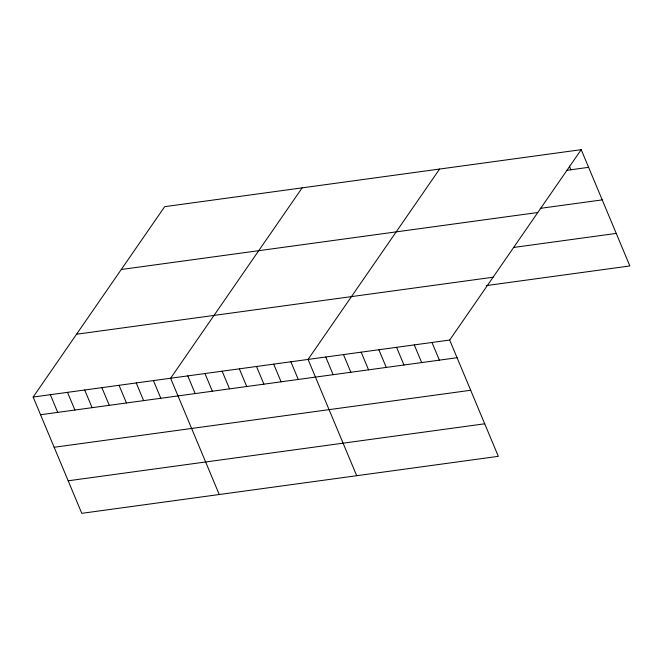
<?xml version="1.0" encoding="UTF-8"?>
<svg xmlns="http://www.w3.org/2000/svg" width="663" height="663" viewBox="0 0 663 663"><rect width="100%" height="100%" fill="white"/><g stroke="black" fill="none" stroke-linecap="round" stroke-linejoin="round"><path stroke-width="0.99" d="M581.211 149.672L449.68 340.053L498.319 456.335L81.789 513.328L33.15 397.054L164.681 206.665L581.211 149.672L629.85 265.946L486.211 285.604M302.137 187.861L170.606 378.241L219.246 494.523M439.594 169.048L308.055 359.429L356.702 475.711M566.964 170.308L588.603 167.341M540.254 208.364L602.211 199.886M121.279 269.493L537.801 212.5M513.958 247.407L616.242 233.409M76.552 334.227L493.081 277.225M33.15 397.054L449.68 340.053M40.542 414.731L457.072 357.73M54.159 447.268L470.68 390.267M68.181 480.791L484.711 423.79M569.343 166.048L570.901 169.769M431.978 342.473L439.37 360.15M414.276 344.901L421.668 362.57M396.573 347.321L403.966 364.998M378.871 349.741L386.264 367.418M361.169 352.169L368.562 369.838M343.467 354.589L350.86 372.266M325.765 357.009L333.157 374.686M290.875 361.783L298.267 379.46M273.695 364.136L281.087 381.813M256.515 366.49L263.907 384.159M239.335 368.835L246.727 386.512M222.146 371.189L229.547 388.866M204.966 373.542L212.359 391.211M187.786 375.888L195.179 393.565M153.426 380.595L160.819 398.272M136.238 382.949L143.631 400.618M119.058 385.294L126.451 402.971M101.878 387.648L109.271 405.325M84.698 390.001L92.091 407.67M67.51 392.347L74.911 410.024M50.33 394.7L57.722 412.378"/></g></svg>
